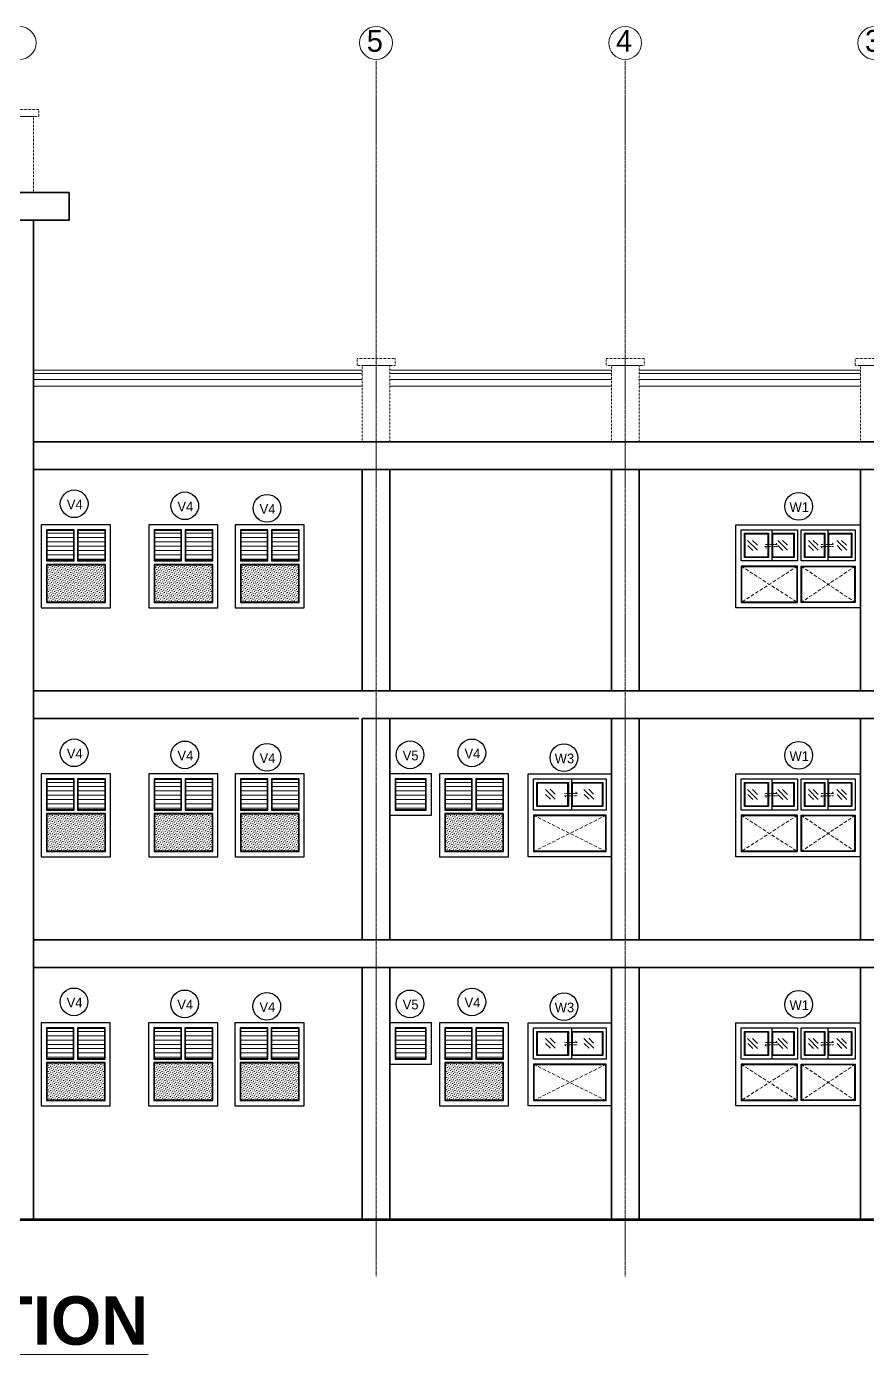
# Model space of a CAD drawing. Header units: inches. Extents: x -3071 to 2014935, y -37057 to 549694.
# Drawn here: x 1455545 to 1467695, y -2159 to 17037 of the extents above; entities that cross this region are included whole.
import ezdxf
from ezdxf.enums import TextEntityAlignment as Align

# ---------------------------------------------------------------- set-up
doc = ezdxf.new("R2010")
doc.units = ezdxf.units.IN
doc.header["$MEASUREMENT"] = 0
for name, pattern in [('ACAD_ISO08W100', [36, 24, -3, 6, -3]), ('DASHED', [0.75, 0.5, -0.25]), ('HIDDEN2', [0.1875, 0.125, -0.0625]), ('TRAZOS1', [0.15, 0.1, -0.05])]:
    doc.linetypes.add(name, pattern=pattern)
for name, color, linetype, lineweight in [('001-Archi- door window elevation', 92, 'Continuous', 25), ('001-Archi-hatch', 9, 'Continuous', 0), ('001-Archi-Opening Tags', 14, 'Continuous', 25), ('A .8 boundary line', 10, 'Continuous', 53), ('A 0.13 Text', 6, 'Continuous', 13), ('A 0.13 window elevation', 253, 'Continuous', 13), ('A 0.13parapet partition', 230, 'Continuous', 13), ('A 0.35 front line elevation', 112, 'Continuous', 35), ('A 0.9 RAILING', 100, 'Continuous', 9), ('cen', 50, 'ACAD_ISO08W100', 5), ('Grid Tag', 6, 'Continuous', 20)]:
    doc.layers.add(name, color=color, linetype=linetype, lineweight=lineweight)
doc.styles.add('Archi 100', font='GOTHIC.TTF', dxfattribs={"height": 200})
doc.styles.add('CG', font='GOTHIC.TTF', dxfattribs={"height": 40})
doc.styles.get("Standard").update_dxf_attribs({"font": 'GOTHIC.TTF'})

# ---------------------------------------------------------------- blocks, each defined once
blk = doc.blocks.new('window tag')
blk.add_circle((0, 0), 200)
at = {"style": 'Archi 100', "flags": 1}
for tag, p in [('WIDTH', (15, 174.5)), ('HEIGHT', (-4.5, -348.5))]:
    blk.add_attdef(tag, p, '', height=200, dxfattribs=at)
at = {"style": 'Archi 100'}
blk.add_attdef('SYMBOL', text='', height=200, dxfattribs=at).set_placement((8, -10.5), align=Align.MIDDLE_CENTER)
blk = doc.blocks.new('grid')
at = {"layer": 'Grid Tag', "linetype": 'Continuous', "ltscale": 30}
blk.add_circle((51, 48), 264, dxfattribs=at)
blk.add_attdef('GRID', (-143, -93), '', height=200)

msp = doc.modelspace()

# ---------------------------------------------------------------- hatches: boundary and pattern name
at = {"layer": '001-Archi-hatch'}
h = msp.add_hatch(dxfattribs=at)
h.set_pattern_fill('ANSI31', color=256, scale=500, angle=135)
h.set_pattern_definition([(180, (1124615.05, -88038.874), (-1e-14, -62.5), [])])
h.paths.add_polyline_path([(1456221.91, 9750.82), (1455844.35, 9750.82), (1455844.35, 9320.82), (1456221.91, 9320.82)])
h = msp.add_hatch(dxfattribs=at)
h.set_pattern_fill('ANSI31', color=256, scale=500, angle=135)
h.set_pattern_definition([(180, (1124617.484, -88038.874), (-1e-14, -62.5), [])])
h.paths.add_polyline_path([(1456674.35, 9750.82), (1456291.91, 9750.82), (1456291.91, 9320.82), (1456674.35, 9320.82)])
h = msp.add_hatch(dxfattribs=at)
h.set_pattern_fill('ANSI31', color=256, scale=500, angle=135)
h.set_pattern_definition([(180, (1126168.48, -88038.874), (-1e-14, -62.5), [])])
h.paths.add_polyline_path([(1457775.35, 9750.82), (1457397.78, 9750.82), (1457397.78, 9320.82), (1457775.35, 9320.82)])
h = msp.add_hatch(dxfattribs=at)
h.set_pattern_fill('ANSI31', color=256, scale=500, angle=135)
h.set_pattern_definition([(180, (1126170.92, -88038.874), (-1e-14, -62.5), [])])
h.paths.add_polyline_path([(1458227.78, 9750.82), (1457845.35, 9750.82), (1457845.35, 9320.82), (1458227.78, 9320.82)])
h = msp.add_hatch(dxfattribs=at)
h.set_pattern_fill('ANSI31', color=256, scale=500, angle=135)
h.set_pattern_definition([(180, (1127415.2, -88038.874), (-1e-14, -62.5), [])])
h.paths.add_polyline_path([(1459022.07, 9750.82), (1458644.5, 9750.82), (1458644.5, 9320.82), (1459022.07, 9320.82)])
h = msp.add_hatch(dxfattribs=at)
h.set_pattern_fill('ANSI31', color=256, scale=500, angle=135)
h.set_pattern_definition([(180, (1127417.637, -88038.874), (-1e-14, -62.5), [])])
h.paths.add_polyline_path([(1459474.5, 9750.82), (1459092.07, 9750.82), (1459092.07, 9320.82), (1459474.5, 9320.82)])
h = msp.add_hatch(dxfattribs=at)
h.set_pattern_fill('DOTS', color=256, scale=500, angle=45)
h.set_pattern_definition([(45, (1117609.807, -88038.874), (-11.0485435, 33.1456304), [0, -31.25])])
h.paths.add_polyline_path([(1455844.35, 8720.82), (1456669.11, 8720.82), (1456669.11, 9250.82), (1455844.35, 9250.82)])
h = msp.add_hatch(dxfattribs=at)
h.set_pattern_fill('DOTS', color=256, scale=500, angle=45)
h.set_pattern_definition([(45, (1119163.24, -88038.874), (-11.0485435, 33.1456304), [0, -31.25])])
h.paths.add_polyline_path([(1457397.78, 8720.82), (1458222.54, 8720.82), (1458222.54, 9250.82), (1457397.78, 9250.82)])
h = msp.add_hatch(dxfattribs=at)
h.set_pattern_fill('DOTS', color=256, scale=500, angle=45)
h.set_pattern_definition([(45, (1120409.96, -88038.874), (-11.0485435, 33.1456304), [0, -31.25])])
h.paths.add_polyline_path([(1458644.5, 8720.82), (1459469.26, 8720.82), (1459469.26, 9250.82), (1458644.5, 9250.82)])
h = msp.add_hatch(dxfattribs=at)
h.set_pattern_fill('ANSI31', color=256, scale=500, angle=135)
h.set_pattern_definition([(180, (1124615.05, -91638.874), (-1e-14, -62.5), [])])
h.paths.add_polyline_path([(1456221.91, 6150.82), (1455844.35, 6150.82), (1455844.35, 5720.82), (1456221.91, 5720.82)])
h = msp.add_hatch(dxfattribs=at)
h.set_pattern_fill('ANSI31', color=256, scale=500, angle=135)
h.set_pattern_definition([(180, (1124617.484, -91638.874), (-1e-14, -62.5), [])])
h.paths.add_polyline_path([(1456674.35, 6150.82), (1456291.91, 6150.82), (1456291.91, 5720.82), (1456674.35, 5720.82)])
h = msp.add_hatch(dxfattribs=at)
h.set_pattern_fill('ANSI31', color=256, scale=500, angle=135)
h.set_pattern_definition([(180, (1126168.48, -91638.874), (-1e-14, -62.5), [])])
h.paths.add_polyline_path([(1457775.35, 6150.82), (1457397.78, 6150.82), (1457397.78, 5720.82), (1457775.35, 5720.82)])
h = msp.add_hatch(dxfattribs=at)
h.set_pattern_fill('ANSI31', color=256, scale=500, angle=135)
h.set_pattern_definition([(180, (1126170.92, -91638.874), (-1e-14, -62.5), [])])
h.paths.add_polyline_path([(1458227.78, 6150.82), (1457845.35, 6150.82), (1457845.35, 5720.82), (1458227.78, 5720.82)])
h = msp.add_hatch(dxfattribs=at)
h.set_pattern_fill('ANSI31', color=256, scale=500, angle=135)
h.set_pattern_definition([(180, (1127415.2, -91638.874), (-1e-14, -62.5), [])])
h.paths.add_polyline_path([(1459022.07, 6150.82), (1458644.5, 6150.82), (1458644.5, 5720.82), (1459022.07, 5720.82)])
h = msp.add_hatch(dxfattribs=at)
h.set_pattern_fill('ANSI31', color=256, scale=500, angle=135)
h.set_pattern_definition([(180, (1127417.637, -91638.874), (-1e-14, -62.5), [])])
h.paths.add_polyline_path([(1459474.5, 6150.82), (1459092.07, 6150.82), (1459092.07, 5720.82), (1459474.5, 5720.82)])
h = msp.add_hatch(dxfattribs=at)
h.set_pattern_fill('ANSI31', color=256, scale=500, angle=135)
h.set_pattern_definition([(180, (1115550.294, -91638.874), (-1e-14, -62.5), [])])
h.paths.add_polyline_path([(1460879.6, 5720.82), (1461309.6, 5720.82), (1461309.6, 6150.82), (1460879.6, 6150.82)])
h = msp.add_hatch(dxfattribs=at)
h.set_pattern_fill('ANSI31', color=256, scale=500, angle=135)
h.set_pattern_definition([(180, (1130367.895, -91638.874), (-1e-14, -62.5), [])])
h.paths.add_polyline_path([(1461974.76, 6150.82), (1461597.2, 6150.82), (1461597.2, 5720.82), (1461974.76, 5720.82)])
h = msp.add_hatch(dxfattribs=at)
h.set_pattern_fill('ANSI31', color=256, scale=500, angle=135)
h.set_pattern_definition([(180, (1130370.33, -91638.874), (-1e-14, -62.5), [])])
h.paths.add_polyline_path([(1462427.2, 6150.82), (1462044.76, 6150.82), (1462044.76, 5720.82), (1462427.2, 5720.82)])
h = msp.add_hatch(dxfattribs=at)
h.set_pattern_fill('DOTS', color=256, scale=500, angle=45)
h.set_pattern_definition([(45, (1117609.807, -91638.874), (-11.0485435, 33.1456304), [0, -31.25])])
h.paths.add_polyline_path([(1455844.35, 5120.82), (1456669.11, 5120.82), (1456669.11, 5650.82), (1455844.35, 5650.82)])
h = msp.add_hatch(dxfattribs=at)
h.set_pattern_fill('DOTS', color=256, scale=500, angle=45)
h.set_pattern_definition([(45, (1119163.24, -91638.874), (-11.0485435, 33.1456304), [0, -31.25])])
h.paths.add_polyline_path([(1457397.78, 5120.82), (1458222.54, 5120.82), (1458222.54, 5650.82), (1457397.78, 5650.82)])
h = msp.add_hatch(dxfattribs=at)
h.set_pattern_fill('DOTS', color=256, scale=500, angle=45)
h.set_pattern_definition([(45, (1120409.96, -91638.874), (-11.0485435, 33.1456304), [0, -31.25])])
h.paths.add_polyline_path([(1458644.5, 5120.82), (1459469.26, 5120.82), (1459469.26, 5650.82), (1458644.5, 5650.82)])
h = msp.add_hatch(dxfattribs=at)
h.set_pattern_fill('DOTS', color=256, scale=500, angle=45)
h.set_pattern_definition([(45, (1123362.654, -91638.874), (-11.0485435, 33.1456304), [0, -31.25])])
h.paths.add_polyline_path([(1461597.2, 5120.82), (1462421.96, 5120.82), (1462421.96, 5650.82), (1461597.2, 5650.82)])
h = msp.add_hatch(dxfattribs=at)
h.set_pattern_fill('ANSI31', color=256, scale=500, angle=135)
h.set_pattern_definition([(180, (1124612.725, -95238.874), (-1e-14, -62.5), [])])
h.paths.add_polyline_path([(1456219.59, 2550.82), (1455842.03, 2550.82), (1455842.03, 2120.82), (1456219.59, 2120.82)])
h = msp.add_hatch(dxfattribs=at)
h.set_pattern_fill('ANSI31', color=256, scale=500, angle=135)
h.set_pattern_definition([(180, (1124615.16, -95238.874), (-1e-14, -62.5), [])])
h.paths.add_polyline_path([(1456672.03, 2550.82), (1456289.59, 2550.82), (1456289.59, 2120.82), (1456672.03, 2120.82)])
h = msp.add_hatch(dxfattribs=at)
h.set_pattern_fill('ANSI31', color=256, scale=500, angle=135)
h.set_pattern_definition([(180, (1126166.16, -95238.874), (-1e-14, -62.5), [])])
h.paths.add_polyline_path([(1457773.03, 2550.82), (1457395.46, 2550.82), (1457395.46, 2120.82), (1457773.03, 2120.82)])
h = msp.add_hatch(dxfattribs=at)
h.set_pattern_fill('ANSI31', color=256, scale=500, angle=135)
h.set_pattern_definition([(180, (1126168.594, -95238.874), (-1e-14, -62.5), [])])
h.paths.add_polyline_path([(1458225.46, 2550.82), (1457843.03, 2550.82), (1457843.03, 2120.82), (1458225.46, 2120.82)])
h = msp.add_hatch(dxfattribs=at)
h.set_pattern_fill('ANSI31', color=256, scale=500, angle=135)
h.set_pattern_definition([(180, (1127412.88, -95238.874), (-1e-14, -62.5), [])])
h.paths.add_polyline_path([(1459019.74, 2550.82), (1458642.18, 2550.82), (1458642.18, 2120.82), (1459019.74, 2120.82)])
h = msp.add_hatch(dxfattribs=at)
h.set_pattern_fill('ANSI31', color=256, scale=500, angle=135)
h.set_pattern_definition([(180, (1127415.313, -95238.874), (-1e-14, -62.5), [])])
h.paths.add_polyline_path([(1459472.18, 2550.82), (1459089.74, 2550.82), (1459089.74, 2120.82), (1459472.18, 2120.82)])
h = msp.add_hatch(dxfattribs=at)
h.set_pattern_fill('ANSI31', color=256, scale=500, angle=135)
h.set_pattern_definition([(180, (1115550.294, -95238.874), (-1e-14, -62.5), [])])
h.paths.add_polyline_path([(1460879.6, 2120.82), (1461309.6, 2120.82), (1461309.6, 2550.82), (1460879.6, 2550.82)])
h = msp.add_hatch(dxfattribs=at)
h.set_pattern_fill('ANSI31', color=256, scale=500, angle=135)
h.set_pattern_definition([(180, (1130367.895, -95238.874), (-1e-14, -62.5), [])])
h.paths.add_polyline_path([(1461974.76, 2550.82), (1461597.2, 2550.82), (1461597.2, 2120.82), (1461974.76, 2120.82)])
h = msp.add_hatch(dxfattribs=at)
h.set_pattern_fill('ANSI31', color=256, scale=500, angle=135)
h.set_pattern_definition([(180, (1130370.33, -95238.874), (-1e-14, -62.5), [])])
h.paths.add_polyline_path([(1462427.2, 2550.82), (1462044.76, 2550.82), (1462044.76, 2120.82), (1462427.2, 2120.82)])
h = msp.add_hatch(dxfattribs=at)
h.set_pattern_fill('DOTS', color=256, scale=500, angle=45)
h.set_pattern_definition([(45, (1117607.484, -95238.874), (-11.0485435, 33.1456304), [0, -31.25])])
h.paths.add_polyline_path([(1455842.03, 1520.82), (1456666.79, 1520.82), (1456666.79, 2050.82), (1455842.03, 2050.82)])
h = msp.add_hatch(dxfattribs=at)
h.set_pattern_fill('DOTS', color=256, scale=500, angle=45)
h.set_pattern_definition([(45, (1119160.918, -95238.874), (-11.0485435, 33.1456304), [0, -31.25])])
h.paths.add_polyline_path([(1457395.46, 1520.82), (1458220.22, 1520.82), (1458220.22, 2050.82), (1457395.46, 2050.82)])
h = msp.add_hatch(dxfattribs=at)
h.set_pattern_fill('DOTS', color=256, scale=500, angle=45)
h.set_pattern_definition([(45, (1120407.637, -95238.874), (-11.0485435, 33.1456304), [0, -31.25])])
h.paths.add_polyline_path([(1458642.18, 1520.82), (1459466.94, 1520.82), (1459466.94, 2050.82), (1458642.18, 2050.82)])
h = msp.add_hatch(dxfattribs=at)
h.set_pattern_fill('DOTS', color=256, scale=500, angle=45)
h.set_pattern_definition([(45, (1123362.654, -95238.874), (-11.0485435, 33.1456304), [0, -31.25])])
h.paths.add_polyline_path([(1461597.2, 1520.82), (1462421.96, 1520.82), (1462421.96, 2050.82), (1461597.2, 2050.82)])

# ---------------------------------------------------------------- linework, layer by layer
at = {"layer": '001-Archi- door window elevation'}
for points in [[(1455756.91, 8635.82), (1456756.91, 8635.82), (1456756.91, 9835.82), (1455756.91, 9835.82)], [(1457310.35, 8635.82), (1458310.35, 8635.82), (1458310.35, 9835.82), (1457310.35, 9835.82)], [(1458557.07, 8635.82), (1459557.07, 8635.82), (1459557.07, 9835.82), (1458557.07, 9835.82)], [(1465794.71, 9835.82), (1467594.71, 9835.82), (1467594.71, 8635.82), (1465794.71, 8635.82)], [(1456231.91, 9760.82), (1455834.35, 9760.82), (1455834.35, 9310.82), (1456231.91, 9310.82)], [(1456684.35, 9760.82), (1456281.91, 9760.82), (1456281.91, 9310.82), (1456684.35, 9310.82)], [(1457785.35, 9760.82), (1457387.78, 9760.82), (1457387.78, 9310.82), (1457785.35, 9310.82)], [(1458237.78, 9760.82), (1457835.35, 9760.82), (1457835.35, 9310.82), (1458237.78, 9310.82)], [(1459032.07, 9760.82), (1458634.5, 9760.82), (1458634.5, 9310.82), (1459032.07, 9310.82)], [(1459484.5, 9760.82), (1459082.07, 9760.82), (1459082.07, 9310.82), (1459484.5, 9310.82)], [(1466266.63, 9360.82), (1465919.71, 9360.82), (1465919.71, 9710.82), (1466266.63, 9710.82)], [(1466635.46, 9360.82), (1466316.63, 9360.82), (1466316.63, 9710.82), (1466635.46, 9710.82)], [(1467077.59, 9360.82), (1466785.46, 9360.82), (1466785.46, 9710.82), (1467077.59, 9710.82)], [(1467469.71, 9360.82), (1467127.59, 9360.82), (1467127.59, 9710.82), (1467469.71, 9710.82)], [(1455834.35, 8710.82), (1456684.35, 8710.82), (1456684.35, 9260.82), (1455834.35, 9260.82)], [(1457387.78, 8710.82), (1458237.78, 8710.82), (1458237.78, 9260.82), (1457387.78, 9260.82)], [(1458634.5, 8710.82), (1459484.5, 8710.82), (1459484.5, 9260.82), (1458634.5, 9260.82)], [(1466685.46, 9235.82), (1465869.71, 9235.82), (1465869.71, 8710.82), (1466685.46, 8710.82)], [(1466735.46, 9235.82), (1467519.71, 9235.82), (1467519.71, 8710.82), (1466735.46, 8710.82)], [(1455756.91, 5035.82), (1456756.91, 5035.82), (1456756.91, 6235.82), (1455756.91, 6235.82)], [(1456231.91, 6160.82), (1455834.35, 6160.82), (1455834.35, 5710.82), (1456231.91, 5710.82)], [(1456684.35, 6160.82), (1456281.91, 6160.82), (1456281.91, 5710.82), (1456684.35, 5710.82)], [(1457310.35, 5035.82), (1458310.35, 5035.82), (1458310.35, 6235.82), (1457310.35, 6235.82)], [(1457785.35, 6160.82), (1457387.78, 6160.82), (1457387.78, 5710.82), (1457785.35, 5710.82)], [(1458237.78, 6160.82), (1457835.35, 6160.82), (1457835.35, 5710.82), (1458237.78, 5710.82)], [(1458557.07, 5035.82), (1459557.07, 5035.82), (1459557.07, 6235.82), (1458557.07, 6235.82)], [(1459032.07, 6160.82), (1458634.5, 6160.82), (1458634.5, 5710.82), (1459032.07, 5710.82)], [(1459484.5, 6160.82), (1459082.07, 6160.82), (1459082.07, 5710.82), (1459484.5, 5710.82)], [(1460794.6, 5635.82), (1461394.6, 5635.82), (1461394.6, 6235.82), (1460794.6, 6235.82)], [(1460869.6, 5710.82), (1461319.6, 5710.82), (1461319.6, 6160.82), (1460869.6, 6160.82)], [(1461509.76, 5035.82), (1462509.76, 5035.82), (1462509.76, 6235.82), (1461509.76, 6235.82)], [(1461984.76, 6160.82), (1461587.2, 6160.82), (1461587.2, 5710.82), (1461984.76, 5710.82)], [(1462437.2, 6160.82), (1462034.76, 6160.82), (1462034.76, 5710.82), (1462437.2, 5710.82)], [(1462794.71, 6235.82), (1463994.71, 6235.82), (1463994.71, 5035.82), (1462794.71, 5035.82)], [(1465794.71, 6235.82), (1467594.71, 6235.82), (1467594.71, 5035.82), (1465794.71, 5035.82)], [(1463373.06, 5760.82), (1462919.71, 5760.82), (1462919.71, 6110.82), (1463373.06, 6110.82)], [(1463869.71, 5760.82), (1463423.06, 5760.82), (1463423.06, 6110.82), (1463869.71, 6110.82)], [(1466266.63, 5760.82), (1465919.71, 5760.82), (1465919.71, 6110.82), (1466266.63, 6110.82)], [(1466635.46, 5760.82), (1466316.63, 5760.82), (1466316.63, 6110.82), (1466635.46, 6110.82)], [(1467077.59, 5760.82), (1466785.46, 5760.82), (1466785.46, 6110.82), (1467077.59, 6110.82)], [(1467469.71, 5760.82), (1467127.59, 5760.82), (1467127.59, 6110.82), (1467469.71, 6110.82)], [(1455834.35, 5110.82), (1456684.35, 5110.82), (1456684.35, 5660.82), (1455834.35, 5660.82)], [(1457387.78, 5110.82), (1458237.78, 5110.82), (1458237.78, 5660.82), (1457387.78, 5660.82)], [(1458634.5, 5110.82), (1459484.5, 5110.82), (1459484.5, 5660.82), (1458634.5, 5660.82)], [(1461587.2, 5110.82), (1462437.2, 5110.82), (1462437.2, 5660.82), (1461587.2, 5660.82)], [(1463919.71, 5635.82), (1462869.71, 5635.82), (1462869.71, 5110.82), (1463919.71, 5110.82)], [(1466685.46, 5635.82), (1465869.71, 5635.82), (1465869.71, 5110.82), (1466685.46, 5110.82)], [(1466735.46, 5635.82), (1467519.71, 5635.82), (1467519.71, 5110.82), (1466735.46, 5110.82)], [(1455754.59, 1435.82), (1456754.59, 1435.82), (1456754.59, 2635.82), (1455754.59, 2635.82)], [(1456229.59, 2560.82), (1455832.03, 2560.82), (1455832.03, 2110.82), (1456229.59, 2110.82)], [(1456682.03, 2560.82), (1456279.59, 2560.82), (1456279.59, 2110.82), (1456682.03, 2110.82)], [(1457308.03, 1435.82), (1458308.03, 1435.82), (1458308.03, 2635.82), (1457308.03, 2635.82)], [(1457783.03, 2560.82), (1457385.46, 2560.82), (1457385.46, 2110.82), (1457783.03, 2110.82)], [(1458235.46, 2560.82), (1457833.03, 2560.82), (1457833.03, 2110.82), (1458235.46, 2110.82)], [(1458554.74, 1435.82), (1459554.74, 1435.82), (1459554.74, 2635.82), (1458554.74, 2635.82)], [(1459029.74, 2560.82), (1458632.18, 2560.82), (1458632.18, 2110.82), (1459029.74, 2110.82)], [(1459482.18, 2560.82), (1459079.74, 2560.82), (1459079.74, 2110.82), (1459482.18, 2110.82)], [(1460794.6, 2035.82), (1461394.6, 2035.82), (1461394.6, 2635.82), (1460794.6, 2635.82)], [(1460869.6, 2110.82), (1461319.6, 2110.82), (1461319.6, 2560.82), (1460869.6, 2560.82)], [(1461509.76, 1435.82), (1462509.76, 1435.82), (1462509.76, 2635.82), (1461509.76, 2635.82)], [(1461984.76, 2560.82), (1461587.2, 2560.82), (1461587.2, 2110.82), (1461984.76, 2110.82)], [(1462437.2, 2560.82), (1462034.76, 2560.82), (1462034.76, 2110.82), (1462437.2, 2110.82)], [(1462794.71, 2635.82), (1463994.71, 2635.82), (1463994.71, 1435.82), (1462794.71, 1435.82)], [(1463373.06, 2160.82), (1462919.71, 2160.82), (1462919.71, 2510.82), (1463373.06, 2510.82)], [(1463869.71, 2160.82), (1463423.06, 2160.82), (1463423.06, 2510.82), (1463869.71, 2510.82)], [(1465794.71, 2635.82), (1467594.71, 2635.82), (1467594.71, 1435.82), (1465794.71, 1435.82)], [(1466266.63, 2160.82), (1465919.71, 2160.82), (1465919.71, 2510.82), (1466266.63, 2510.82)], [(1466635.46, 2160.82), (1466316.63, 2160.82), (1466316.63, 2510.82), (1466635.46, 2510.82)], [(1467077.59, 2160.82), (1466785.46, 2160.82), (1466785.46, 2510.82), (1467077.59, 2510.82)], [(1467469.71, 2160.82), (1467127.59, 2160.82), (1467127.59, 2510.82), (1467469.71, 2510.82)], [(1455832.03, 1510.82), (1456682.03, 1510.82), (1456682.03, 2060.82), (1455832.03, 2060.82)], [(1457385.46, 1510.82), (1458235.46, 1510.82), (1458235.46, 2060.82), (1457385.46, 2060.82)], [(1458632.18, 1510.82), (1459482.18, 1510.82), (1459482.18, 2060.82), (1458632.18, 2060.82)], [(1461587.2, 1510.82), (1462437.2, 1510.82), (1462437.2, 2060.82), (1461587.2, 2060.82)], [(1463919.71, 2035.82), (1462869.71, 2035.82), (1462869.71, 1510.82), (1463919.71, 1510.82)], [(1466685.46, 2035.82), (1465869.71, 2035.82), (1465869.71, 1510.82), (1466685.46, 1510.82)], [(1466735.46, 2035.82), (1467519.71, 2035.82), (1467519.71, 1510.82), (1466735.46, 1510.82)]]:
    msp.add_lwpolyline(points, close=True, dxfattribs=at)
for points in [[(1466685.46, 9310.82), (1465869.71, 9310.82), (1465869.71, 9760.82), (1466685.46, 9760.82), (1466685.46, 9310.82)], [(1466316.63, 9310.82), (1466316.63, 9760.82)], [(1466735.46, 9760.82), (1467519.71, 9760.82), (1467519.71, 9310.82), (1466735.46, 9310.82), (1466735.46, 9760.82), (1466735.46, 9760.82)], [(1467127.59, 9310.82), (1467127.59, 9760.82)], [(1463919.71, 5710.82), (1462869.71, 5710.82), (1462869.71, 6160.82), (1463919.71, 6160.82), (1463919.71, 5710.82)], [(1463423.06, 5710.82), (1463423.06, 6160.82)], [(1466685.46, 5710.82), (1465869.71, 5710.82), (1465869.71, 6160.82), (1466685.46, 6160.82), (1466685.46, 5710.82)], [(1466316.63, 5710.82), (1466316.63, 6160.82)], [(1466735.46, 6160.82), (1467519.71, 6160.82), (1467519.71, 5710.82), (1466735.46, 5710.82), (1466735.46, 6160.82), (1466735.46, 6160.82)], [(1467127.59, 5710.82), (1467127.59, 6160.82)], [(1463919.71, 2110.82), (1462869.71, 2110.82), (1462869.71, 2560.82), (1463919.71, 2560.82), (1463919.71, 2110.82)], [(1463423.06, 2110.82), (1463423.06, 2560.82)], [(1466685.46, 2110.82), (1465869.71, 2110.82), (1465869.71, 2560.82), (1466685.46, 2560.82), (1466685.46, 2110.82)], [(1466316.63, 2110.82), (1466316.63, 2560.82)], [(1466735.46, 2560.82), (1467519.71, 2560.82), (1467519.71, 2110.82), (1466735.46, 2110.82), (1466735.46, 2560.82), (1466735.46, 2560.82)], [(1467127.59, 2110.82), (1467127.59, 2560.82)]]:
    msp.add_lwpolyline(points, dxfattribs=at)
at = {"layer": '001-Archi-hatch'}
for p, q in [((1466105.69, 9465.02), (1465964.09, 9606.63)), ((1466033.06, 9608.37), (1466103.86, 9537.56)), ((1466539.91, 9465.02), (1466398.31, 9606.63)), ((1466467.28, 9608.37), (1466538.08, 9537.56)), ((1466984.88, 9465.02), (1466843.27, 9606.63)), ((1466912.24, 9608.37), (1466983.05, 9537.56)), ((1467394.92, 9465.02), (1467253.32, 9606.63)), ((1467322.29, 9608.37), (1467393.09, 9537.56)), ((1465965.92, 9534.08), (1466036.72, 9463.28)), ((1466400.14, 9534.08), (1466470.94, 9463.28)), ((1466845.11, 9534.08), (1466915.91, 9463.28)), ((1467255.15, 9534.08), (1467325.95, 9463.28)), ((1463184.5, 5867.89), (1463042.9, 6009.49)), ((1463111.87, 6011.23), (1463182.67, 5940.43)), ((1463740.43, 5867.89), (1463598.83, 6009.49)), ((1463667.8, 6011.23), (1463738.6, 5940.43)), ((1466105.69, 5865.02), (1465964.09, 6006.63)), ((1466033.06, 6008.37), (1466103.86, 5937.56)), ((1466539.91, 5865.02), (1466398.31, 6006.63)), ((1466467.28, 6008.37), (1466538.08, 5937.56)), ((1466984.88, 5865.02), (1466843.27, 6006.63)), ((1466912.24, 6008.37), (1466983.05, 5937.56)), ((1467394.92, 5865.02), (1467253.32, 6006.63)), ((1467322.29, 6008.37), (1467393.09, 5937.56)), ((1463044.73, 5936.95), (1463115.53, 5866.15)), ((1463600.66, 5936.95), (1463671.46, 5866.15)), ((1465965.92, 5934.08), (1466036.72, 5863.28)), ((1466400.14, 5934.08), (1466470.94, 5863.28)), ((1466845.11, 5934.08), (1466915.91, 5863.28)), ((1467255.15, 5934.08), (1467325.95, 5863.28)), ((1463184.5, 2267.89), (1463042.9, 2409.49)), ((1463044.73, 2336.95), (1463115.53, 2266.15)), ((1463111.87, 2411.23), (1463182.67, 2340.43)), ((1463740.43, 2267.89), (1463598.83, 2409.49)), ((1463600.66, 2336.95), (1463671.46, 2266.15)), ((1463667.8, 2411.23), (1463738.6, 2340.43)), ((1466105.69, 2265.02), (1465964.09, 2406.63)), ((1465965.92, 2334.08), (1466036.72, 2263.28)), ((1466033.06, 2408.37), (1466103.86, 2337.56)), ((1466539.91, 2265.02), (1466398.31, 2406.63)), ((1466400.14, 2334.08), (1466470.94, 2263.28)), ((1466467.28, 2408.37), (1466538.08, 2337.56)), ((1466984.88, 2265.02), (1466843.27, 2406.63)), ((1466845.11, 2334.08), (1466915.91, 2263.28)), ((1466912.24, 2408.37), (1466983.05, 2337.56)), ((1467394.92, 2265.02), (1467253.32, 2406.63)), ((1467255.15, 2334.08), (1467325.95, 2263.28)), ((1467322.29, 2408.37), (1467393.09, 2337.56))]:
    msp.add_line(p, q, dxfattribs=at)
at = {"layer": '001-Archi-hatch', "linetype": 'TRAZOS1', "ltscale": 500}
for p, q in [((1465869.71, 9235.82), (1466685.46, 8710.82)), ((1466685.46, 9235.82), (1465869.71, 8710.82)), ((1466735.46, 9235.82), (1467519.71, 8710.82)), ((1467519.71, 9235.82), (1466735.46, 8710.82)), ((1462869.71, 5635.82), (1463919.71, 5110.82)), ((1463919.71, 5635.82), (1462869.71, 5110.82)), ((1465869.71, 5635.82), (1466685.46, 5110.82)), ((1466685.46, 5635.82), (1465869.71, 5110.82)), ((1466735.46, 5635.82), (1467519.71, 5110.82)), ((1467519.71, 5635.82), (1466735.46, 5110.82)), ((1462869.71, 2035.82), (1463919.71, 1510.82)), ((1463919.71, 2035.82), (1462869.71, 1510.82)), ((1465869.71, 2035.82), (1466685.46, 1510.82)), ((1466685.46, 2035.82), (1465869.71, 1510.82)), ((1466735.46, 2035.82), (1467519.71, 1510.82)), ((1467519.71, 2035.82), (1466735.46, 1510.82))]:
    msp.add_line(p, q, dxfattribs=at)
at = {"layer": '001-Archi-hatch'}
for points in [[(1456221.91, 9750.82), (1455844.35, 9750.82), (1455844.35, 9320.82), (1456221.91, 9320.82)], [(1456674.35, 9750.82), (1456291.91, 9750.82), (1456291.91, 9320.82), (1456674.35, 9320.82)], [(1457775.35, 9750.82), (1457397.78, 9750.82), (1457397.78, 9320.82), (1457775.35, 9320.82)], [(1458227.78, 9750.82), (1457845.35, 9750.82), (1457845.35, 9320.82), (1458227.78, 9320.82)], [(1459022.07, 9750.82), (1458644.5, 9750.82), (1458644.5, 9320.82), (1459022.07, 9320.82)], [(1459474.5, 9750.82), (1459092.07, 9750.82), (1459092.07, 9320.82), (1459474.5, 9320.82)], [(1466256.63, 9370.82), (1465929.71, 9370.82), (1465929.71, 9700.82), (1466256.63, 9700.82)], [(1466625.46, 9370.82), (1466326.63, 9370.82), (1466326.63, 9700.82), (1466625.46, 9700.82)], [(1467067.59, 9370.82), (1466795.46, 9370.82), (1466795.46, 9700.82), (1467067.59, 9700.82)], [(1467459.71, 9370.82), (1467137.59, 9370.82), (1467137.59, 9700.82), (1467459.71, 9700.82)], [(1455844.35, 8720.82), (1456674.35, 8720.82), (1456674.35, 9250.82), (1455844.35, 9250.82)], [(1457397.78, 8720.82), (1458227.78, 8720.82), (1458227.78, 9250.82), (1457397.78, 9250.82)], [(1458644.5, 8720.82), (1459474.5, 8720.82), (1459474.5, 9250.82), (1458644.5, 9250.82)], [(1466675.46, 9225.82), (1465879.71, 9225.82), (1465879.71, 8720.82), (1466675.46, 8720.82)], [(1466745.46, 9225.82), (1467509.71, 9225.82), (1467509.71, 8720.82), (1466745.46, 8720.82)], [(1456221.91, 6150.82), (1455844.35, 6150.82), (1455844.35, 5720.82), (1456221.91, 5720.82)], [(1456674.35, 6150.82), (1456291.91, 6150.82), (1456291.91, 5720.82), (1456674.35, 5720.82)], [(1457775.35, 6150.82), (1457397.78, 6150.82), (1457397.78, 5720.82), (1457775.35, 5720.82)], [(1458227.78, 6150.82), (1457845.35, 6150.82), (1457845.35, 5720.82), (1458227.78, 5720.82)], [(1459022.07, 6150.82), (1458644.5, 6150.82), (1458644.5, 5720.82), (1459022.07, 5720.82)], [(1459474.5, 6150.82), (1459092.07, 6150.82), (1459092.07, 5720.82), (1459474.5, 5720.82)], [(1460879.6, 5720.82), (1461309.6, 5720.82), (1461309.6, 6150.82), (1460879.6, 6150.82)], [(1461974.76, 6150.82), (1461597.2, 6150.82), (1461597.2, 5720.82), (1461974.76, 5720.82)], [(1462427.2, 6150.82), (1462044.76, 6150.82), (1462044.76, 5720.82), (1462427.2, 5720.82)], [(1463363.06, 5770.82), (1462929.71, 5770.82), (1462929.71, 6100.82), (1463363.06, 6100.82)], [(1463859.71, 5770.82), (1463433.06, 5770.82), (1463433.06, 6100.82), (1463859.71, 6100.82)], [(1466256.63, 5770.82), (1465929.71, 5770.82), (1465929.71, 6100.82), (1466256.63, 6100.82)], [(1466625.46, 5770.82), (1466326.63, 5770.82), (1466326.63, 6100.82), (1466625.46, 6100.82)], [(1467067.59, 5770.82), (1466795.46, 5770.82), (1466795.46, 6100.82), (1467067.59, 6100.82)], [(1467459.71, 5770.82), (1467137.59, 5770.82), (1467137.59, 6100.82), (1467459.71, 6100.82)], [(1455844.35, 5120.82), (1456674.35, 5120.82), (1456674.35, 5650.82), (1455844.35, 5650.82)], [(1457397.78, 5120.82), (1458227.78, 5120.82), (1458227.78, 5650.82), (1457397.78, 5650.82)], [(1458644.5, 5120.82), (1459474.5, 5120.82), (1459474.5, 5650.82), (1458644.5, 5650.82)], [(1461597.2, 5120.82), (1462427.2, 5120.82), (1462427.2, 5650.82), (1461597.2, 5650.82)], [(1463909.71, 5625.82), (1462879.71, 5625.82), (1462879.71, 5120.82), (1463909.71, 5120.82)], [(1466675.46, 5625.82), (1465879.71, 5625.82), (1465879.71, 5120.82), (1466675.46, 5120.82)], [(1466745.46, 5625.82), (1467509.71, 5625.82), (1467509.71, 5120.82), (1466745.46, 5120.82)], [(1456219.59, 2550.82), (1455842.03, 2550.82), (1455842.03, 2120.82), (1456219.59, 2120.82)], [(1456672.03, 2550.82), (1456289.59, 2550.82), (1456289.59, 2120.82), (1456672.03, 2120.82)], [(1457773.03, 2550.82), (1457395.46, 2550.82), (1457395.46, 2120.82), (1457773.03, 2120.82)], [(1458225.46, 2550.82), (1457843.03, 2550.82), (1457843.03, 2120.82), (1458225.46, 2120.82)], [(1459019.74, 2550.82), (1458642.18, 2550.82), (1458642.18, 2120.82), (1459019.74, 2120.82)], [(1459472.18, 2550.82), (1459089.74, 2550.82), (1459089.74, 2120.82), (1459472.18, 2120.82)], [(1460879.6, 2120.82), (1461309.6, 2120.82), (1461309.6, 2550.82), (1460879.6, 2550.82)], [(1461974.76, 2550.82), (1461597.2, 2550.82), (1461597.2, 2120.82), (1461974.76, 2120.82)], [(1462427.2, 2550.82), (1462044.76, 2550.82), (1462044.76, 2120.82), (1462427.2, 2120.82)], [(1463363.06, 2170.82), (1462929.71, 2170.82), (1462929.71, 2500.82), (1463363.06, 2500.82)], [(1463859.71, 2170.82), (1463433.06, 2170.82), (1463433.06, 2500.82), (1463859.71, 2500.82)], [(1466256.63, 2170.82), (1465929.71, 2170.82), (1465929.71, 2500.82), (1466256.63, 2500.82)], [(1466625.46, 2170.82), (1466326.63, 2170.82), (1466326.63, 2500.82), (1466625.46, 2500.82)], [(1467067.59, 2170.82), (1466795.46, 2170.82), (1466795.46, 2500.82), (1467067.59, 2500.82)], [(1467459.71, 2170.82), (1467137.59, 2170.82), (1467137.59, 2500.82), (1467459.71, 2500.82)], [(1455842.03, 1520.82), (1456672.03, 1520.82), (1456672.03, 2050.82), (1455842.03, 2050.82)], [(1457395.46, 1520.82), (1458225.46, 1520.82), (1458225.46, 2050.82), (1457395.46, 2050.82)], [(1458642.18, 1520.82), (1459472.18, 1520.82), (1459472.18, 2050.82), (1458642.18, 2050.82)], [(1461597.2, 1520.82), (1462427.2, 1520.82), (1462427.2, 2050.82), (1461597.2, 2050.82)], [(1463909.71, 2025.82), (1462879.71, 2025.82), (1462879.71, 1520.82), (1463909.71, 1520.82)], [(1466675.46, 2025.82), (1465879.71, 2025.82), (1465879.71, 1520.82), (1466675.46, 1520.82)], [(1466745.46, 2025.82), (1467509.71, 2025.82), (1467509.71, 1520.82), (1466745.46, 1520.82)]]:
    msp.add_lwpolyline(points, close=True, dxfattribs=at)
at = {"layer": '001-Archi-hatch', "linetype": 'HIDDEN2', "ltscale": 5}
for points in [[(1466372.25, 9571.43), (1466395.41, 9548.27), (1466211.44, 9548.27)], [(1466234.6, 9495.11), (1466211.44, 9518.27), (1466395.41, 9518.27)], [(1467183.21, 9571.43), (1467206.37, 9548.27), (1467022.4, 9548.27)], [(1467045.56, 9495.11), (1467022.4, 9518.27), (1467206.37, 9518.27)], [(1463478.68, 5971.43), (1463501.84, 5948.27), (1463317.87, 5948.27)], [(1466372.25, 5971.43), (1466395.41, 5948.27), (1466211.44, 5948.27)], [(1467183.21, 5971.43), (1467206.37, 5948.27), (1467022.4, 5948.27)], [(1463341.03, 5895.11), (1463317.87, 5918.27), (1463501.84, 5918.27)], [(1466234.6, 5895.11), (1466211.44, 5918.27), (1466395.41, 5918.27)], [(1467045.56, 5895.11), (1467022.4, 5918.27), (1467206.37, 5918.27)], [(1463478.68, 2371.43), (1463501.84, 2348.27), (1463317.87, 2348.27)], [(1463341.03, 2295.11), (1463317.87, 2318.27), (1463501.84, 2318.27)], [(1466372.25, 2371.43), (1466395.41, 2348.27), (1466211.44, 2348.27)], [(1466234.6, 2295.11), (1466211.44, 2318.27), (1466395.41, 2318.27)], [(1467183.21, 2371.43), (1467206.37, 2348.27), (1467022.4, 2348.27)], [(1467045.56, 2295.11), (1467022.4, 2318.27), (1467206.37, 2318.27)]]:
    msp.add_lwpolyline(points, dxfattribs=at)
at = {"layer": 'A .8 boundary line'}
for p, q in [((1484511.47, -214.18), (1432975.8, -214.18)), ((1477302.89, -214.18), (1436533.98, -214.18))]:
    msp.add_line(p, q, dxfattribs=at)
at = {"layer": 'A 0.13 window elevation', "linetype": 'DASHED', "ltscale": 0.005}
for points in [[(1455719.59, 15835.82), (1455169.59, 15835.82), (1455169.59, 15735.82), (1455719.59, 15735.82)], [(1455644.59, 15735.82), (1455244.59, 15735.82), (1455244.59, 14635.82), (1455644.59, 14635.82)], [(1460869.6, 12235.82), (1460319.6, 12235.82), (1460319.6, 12135.82), (1460869.6, 12135.82)], [(1460794.6, 12135.82), (1460394.6, 12135.82), (1460394.6, 11035.82), (1460794.6, 11035.82)], [(1464469.6, 12235.82), (1463919.6, 12235.82), (1463919.6, 12135.82), (1464469.6, 12135.82)], [(1464394.6, 12135.82), (1463994.6, 12135.82), (1463994.6, 11035.82), (1464394.6, 11035.82)], [(1468069.6, 12235.82), (1467519.6, 12235.82), (1467519.6, 12135.82), (1468069.6, 12135.82)], [(1467994.6, 12135.82), (1467594.6, 12135.82), (1467594.6, 11035.82), (1467994.6, 11035.82)]]:
    msp.add_lwpolyline(points, close=True, dxfattribs=at)
at = {"layer": 'A 0.13parapet partition', "ltscale": 20}
for p, q in [((1460394.6, 11935.82), (1455644.59, 11935.82)), ((1463994.6, 11935.82), (1460794.6, 11935.82)), ((1467594.6, 11935.82), (1464394.6, 11935.82)), ((1460394.6, 11835.82), (1455644.59, 11835.82)), ((1463994.6, 11835.82), (1460794.6, 11835.82)), ((1467594.6, 11835.82), (1464394.6, 11835.82))]:
    msp.add_line(p, q, dxfattribs=at)
at = {"layer": 'A 0.35 front line elevation'}
for p, q in [((1450029.59, 14635.82), (1456159.59, 14635.82)), ((1456159.59, 14235.82), (1456159.59, 14635.82)), ((1450029.59, 14235.82), (1456159.59, 14235.82)), ((1455644.59, 6835.82), (1455644.59, 14235.82)), ((1476655.46, 11035.82), (1455644.59, 11035.82)), ((1476655.46, 10635.82), (1455644.59, 10635.82)), ((1460394.6, 8775.82), (1460394.6, 10635.82)), ((1460794.6, 7435.82), (1460794.6, 10635.82)), ((1463994.6, 7435.82), (1463994.6, 10635.82)), ((1464394.6, 7435.82), (1464394.6, 10635.82)), ((1467594.6, 7435.82), (1467594.6, 10635.82)), ((1460394.6, 7435.82), (1460394.6, 8775.82)), ((1476655.46, 7435.82), (1455644.59, 7435.82)), ((1455644.59, 7435.82), (1455644.59, 6835.82)), ((1460344.6, 7035.82), (1455644.59, 7035.82)), ((1460394.6, 5175.82), (1460394.6, 7035.82)), ((1476655.46, 7035.82), (1460394.6, 7035.82)), ((1460794.6, 3835.82), (1460794.6, 7035.82)), ((1463994.6, 3835.82), (1463994.6, 7035.82)), ((1464394.6, 3835.82), (1464394.6, 7035.82)), ((1467594.6, 3835.82), (1467594.6, 7035.82)), ((1455644.59, -214.18), (1455644.59, 6835.82)), ((1460394.6, 3835.82), (1460394.6, 5175.82)), ((1455644.59, 3835.82), (1459944.6, 3835.82)), ((1459944.6, 3835.82), (1476655.46, 3835.82)), ((1455644.59, 3435.82), (1476655.46, 3435.82)), ((1460394.6, -214.18), (1460394.6, 3435.82)), ((1460794.6, -214.18), (1460794.6, 3435.82)), ((1463994.6, -214.18), (1463994.6, 3435.82)), ((1464394.6, -214.18), (1464394.6, 3435.82)), ((1467594.6, -214.18), (1467594.6, 3435.82))]:
    msp.add_line(p, q, dxfattribs=at)
at = {"layer": 'A 0.9 RAILING', "ltscale": 20}
for p, q in [((1460394.6, 12070.82), (1455644.59, 12070.82)), ((1455644.59, 12020.82), (1460394.6, 12020.82)), ((1463994.6, 12070.82), (1460794.6, 12070.82)), ((1460794.6, 12020.82), (1463994.6, 12020.82)), ((1467594.6, 12070.82), (1464394.6, 12070.82)), ((1464394.6, 12020.82), (1467594.6, 12020.82))]:
    msp.add_line(p, q, dxfattribs=at)
at = {"layer": 'cen', "ltscale": 2}
for p, q in [((1460594.6, 16542.6), (1460594.6, -1031.92)), ((1464194.6, 16542.6), (1464194.6, -1031.92))]:
    msp.add_line(p, q, dxfattribs=at)

# ---------------------------------------------------------------- block references
ref = msp.add_blockref('grid', (1455398.36, 16756.19), dxfattribs=dict(xscale=0.8987445155798923, yscale=0.8987445155798923, zscale=0.8987445155798923))
ref.add_attrib('GRID', '7', (1455309.83, 16672.41), dxfattribs={"height": 314.56, "width": 0.65})
ref = msp.add_blockref('grid', (1460548.37, 16756.19), dxfattribs=dict(xscale=0.8987445155798923, yscale=0.8987445155798923, zscale=0.8987445155798923))
ref.add_attrib('GRID', '5', (1460459.83, 16672.41), dxfattribs={"height": 314.56})
ref = msp.add_blockref('grid', (1464148.37, 16756.19), dxfattribs=dict(xscale=0.8987445155798923, yscale=0.8987445155798923, zscale=0.8987445155798923))
ref.add_attrib('GRID', '4', (1464059.83, 16672.41), dxfattribs={"height": 314.56})
ref = msp.add_blockref('grid', (1467748.37, 16756.19), dxfattribs=dict(xscale=0.8987445155798923, yscale=0.8987445155798923, zscale=0.8987445155798923))
ref.add_attrib('GRID', '3', (1467659.83, 16672.41), dxfattribs={"height": 314.56})
at = {"layer": '001-Archi-Opening Tags'}
ref = msp.add_blockref('window tag', (1456232.4, 10137.86), dxfattribs=at)
ref.add_attrib('SYMBOL', 'V4', dxfattribs={"layer": '0', "height": 140, "style": 'CG'}).set_placement((1456240.4, 10127.36), align=Align.MIDDLE_CENTER)
ref = msp.add_blockref('window tag', (1457831.04, 10108.5), dxfattribs=at)
ref.add_attrib('SYMBOL', 'V4', dxfattribs={"layer": '0', "height": 140, "style": 'CG'}).set_placement((1457839.04, 10098), align=Align.MIDDLE_CENTER)
ref = msp.add_blockref('window tag', (1459018.28, 10073.26), dxfattribs=at)
ref.add_attrib('SYMBOL', 'V4', dxfattribs={"layer": '0', "height": 140, "style": 'CG'}).set_placement((1459026.28, 10062.76), align=Align.MIDDLE_CENTER)
ref = msp.add_blockref('window tag', (1466701.66, 10100.97), dxfattribs=at)
ref.add_attrib('SYMBOL', 'W1', dxfattribs={"layer": '0', "height": 140, "style": 'CG'}).set_placement((1466709.66, 10090.47), align=Align.MIDDLE_CENTER)
ref = msp.add_blockref('window tag', (1456232.4, 6537.86), dxfattribs=at)
ref.add_attrib('SYMBOL', 'V4', dxfattribs={"layer": '0', "height": 140, "style": 'CG'}).set_placement((1456240.4, 6527.36), align=Align.MIDDLE_CENTER)
ref = msp.add_blockref('window tag', (1461979.25, 6536.97), dxfattribs=at)
ref.add_attrib('SYMBOL', 'V4', dxfattribs={"layer": '0', "height": 140, "style": 'CG'}).set_placement((1461987.25, 6526.47), align=Align.MIDDLE_CENTER)
ref = msp.add_blockref('window tag', (1457831.04, 6508.5), dxfattribs=at)
ref.add_attrib('SYMBOL', 'V4', dxfattribs={"layer": '0', "height": 140, "style": 'CG'}).set_placement((1457839.04, 6498), align=Align.MIDDLE_CENTER)
ref = msp.add_blockref('window tag', (1459018.28, 6473.26), dxfattribs=at)
ref.add_attrib('SYMBOL', 'V4', dxfattribs={"layer": '0', "height": 140, "style": 'CG'}).set_placement((1459026.28, 6462.76), align=Align.MIDDLE_CENTER)
ref = msp.add_blockref('window tag', (1461085.89, 6508.76), dxfattribs=at)
ref.add_attrib('SYMBOL', 'V5', dxfattribs={"layer": '0', "height": 140, "style": 'CG'}).set_placement((1461093.89, 6498.26), align=Align.MIDDLE_CENTER)
ref = msp.add_blockref('window tag', (1463308.8, 6467.13), dxfattribs=at)
ref.add_attrib('SYMBOL', 'W3', dxfattribs={"layer": '0', "height": 140, "style": 'CG'}).set_placement((1463316.8, 6456.63), align=Align.MIDDLE_CENTER)
ref = msp.add_blockref('window tag', (1466701.66, 6500.97), dxfattribs=at)
ref.add_attrib('SYMBOL', 'W1', dxfattribs={"layer": '0', "height": 140, "style": 'CG'}).set_placement((1466709.66, 6490.47), align=Align.MIDDLE_CENTER)
ref = msp.add_blockref('window tag', (1456230.08, 2937.86), dxfattribs=at)
ref.add_attrib('SYMBOL', 'V4', dxfattribs={"layer": '0', "height": 140, "style": 'CG'}).set_placement((1456238.08, 2927.36), align=Align.MIDDLE_CENTER)
ref = msp.add_blockref('window tag', (1457828.72, 2908.5), dxfattribs=at)
ref.add_attrib('SYMBOL', 'V4', dxfattribs={"layer": '0', "height": 140, "style": 'CG'}).set_placement((1457836.72, 2898), align=Align.MIDDLE_CENTER)
ref = msp.add_blockref('window tag', (1459015.96, 2873.26), dxfattribs=at)
ref.add_attrib('SYMBOL', 'V4', dxfattribs={"layer": '0', "height": 140, "style": 'CG'}).set_placement((1459023.96, 2862.76), align=Align.MIDDLE_CENTER)
ref = msp.add_blockref('window tag', (1461085.89, 2908.76), dxfattribs=at)
ref.add_attrib('SYMBOL', 'V5', dxfattribs={"layer": '0', "height": 140, "style": 'CG'}).set_placement((1461093.89, 2898.26), align=Align.MIDDLE_CENTER)
ref = msp.add_blockref('window tag', (1461979.25, 2936.97), dxfattribs=at)
ref.add_attrib('SYMBOL', 'V4', dxfattribs={"layer": '0', "height": 140, "style": 'CG'}).set_placement((1461987.25, 2926.47), align=Align.MIDDLE_CENTER)
ref = msp.add_blockref('window tag', (1466701.66, 2900.97), dxfattribs=at)
ref.add_attrib('SYMBOL', 'W1', dxfattribs={"layer": '0', "height": 140, "style": 'CG'}).set_placement((1466709.66, 2890.47), align=Align.MIDDLE_CENTER)
ref = msp.add_blockref('window tag', (1463308.8, 2867.13), dxfattribs=at)
ref.add_attrib('SYMBOL', 'W3', dxfattribs={"layer": '0', "height": 140, "style": 'CG'}).set_placement((1463316.8, 2856.63), align=Align.MIDDLE_CENTER)

# ---------------------------------------------------------------- texts
at = {"layer": 'A 0.13 Text', "insert": (1453164.8, -1674.08), "char_height": 700, "width": 13056.4847, "attachment_point": 5, "style": 'CG'}
msp.add_mtext('{\\fCentury Gothic|b1|i0|c0|p34;\\LREAR ELEVATION}', dxfattribs=at)

doc.saveas('drawing.dxf')
